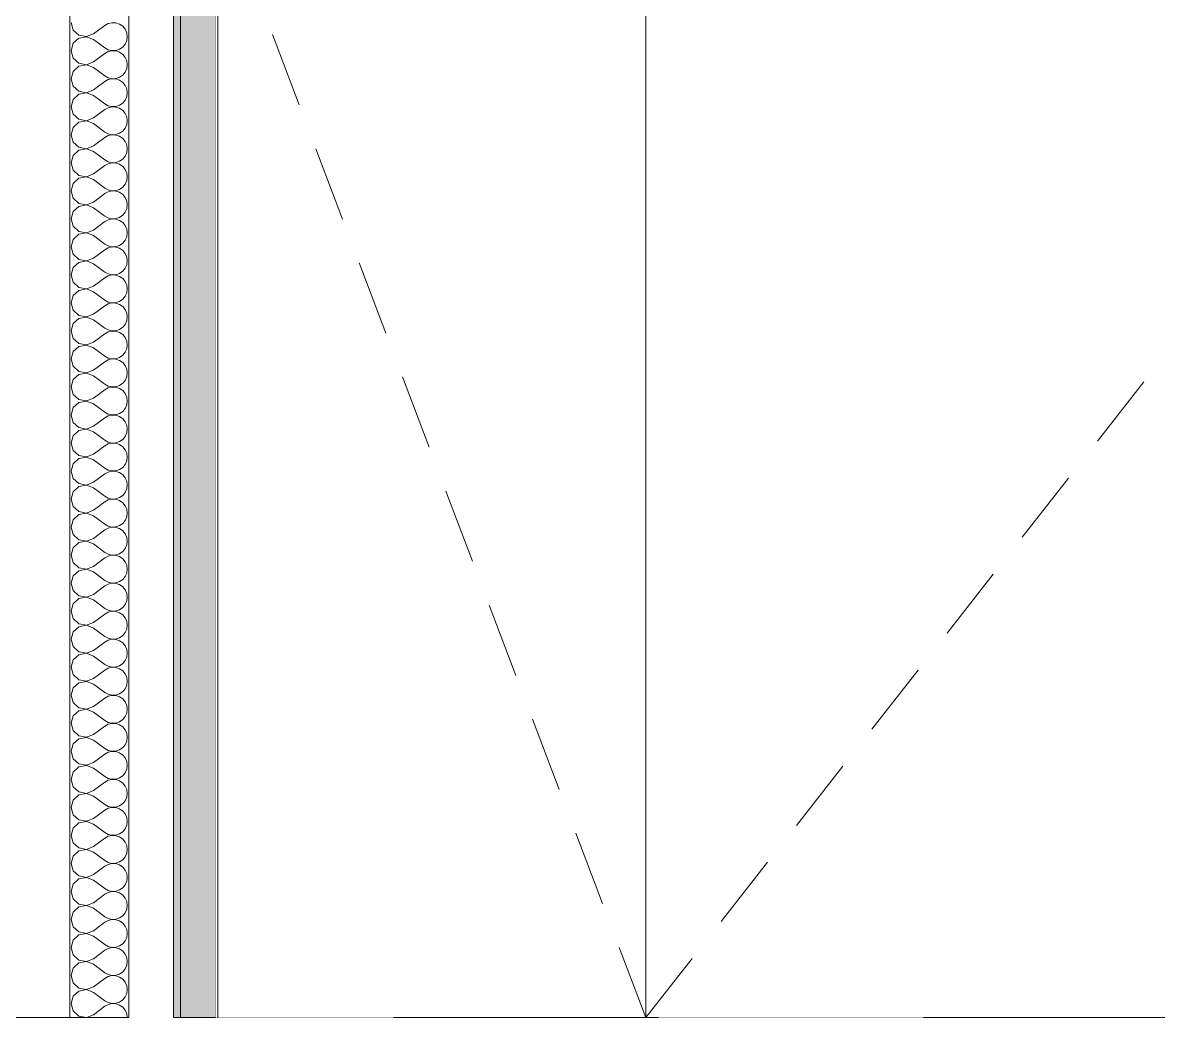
# Model space of a CAD drawing. Header units: millimetres. Extents: x -46169 to 228156, y -86316 to 18123.
# Drawn here: x 115437 to 116647, y -68973 to -67901 of the extents above; entities that cross this region are included whole.
import ezdxf

# ---------------------------------------------------------------- set-up
doc = ezdxf.new("R2010")
doc.units = ezdxf.units.MM
doc.header["$MEASUREMENT"] = 0
doc.linetypes.add('Dashed', pattern=[2822.222233, 1411.111116, -1411.111116])
doc.linetypes.add('Wipeout_Contour', pattern=[1000, 0, -1000])
for name, color, linetype, lineweight, true_color in [('0_Pen_No__105', 7, 'Continuous', 15, 0xa6a6a6), ('New_A-25-M_Wall_Int_Pen_No__107', 7, 'Continuous', 15, 0xa6a6a6), ('New_ArchiCAD Doors_Pen_No__63', 7, 'Continuous', 20, 0x606060)]:
    doc.layers.add(name, color=color, linetype=linetype, lineweight=lineweight, true_color=true_color)
for name, color, linetype in [('New_A-20-M_Floor_Slab', 7, 'Continuous'), ('New_A-25-M_Wall_Int', 7, 'Continuous'), ('New_ArchiCAD Doors', 7, 'Continuous')]:
    doc.layers.add(name, color=color, linetype=linetype)
doc.layers.add('New_A-20-M_Floor_Slab_Pen_No__4', color=7, linetype='Continuous', lineweight=20)
doc.layers.add('New_A-25-M_Wall_Int_Pen_No__1', color=7, linetype='Continuous', lineweight=13)

# ---------------------------------------------------------------- blocks, each defined once
blk = doc.blocks.new('Section Elem_34_1', base_point=(104446.8, -81111))
at = {"color": 254, "linetype": 'Wipeout_Contour', "lineweight": 0, "ltscale": 807499.419564}
blk.add_wipeout([(115642.9, -66503), (117098.1, -66503), (117098.1, -68961), (117149.3, -68961), (117149.3, -65986), (115642.9, -65986)], dxfattribs=at).dxf.layer = 'New_A-25-M_Wall_Int'
blk = doc.blocks.new('*X57', base_point=(104446.8, -81111))
at = {"layer": 'New_A-25-M_Wall_Int_Pen_No__107', "linetype": 'Continuous'}
for p, q in [((115489, -67901.1), (115491.2, -67909)), ((115512.8, -67913.1), (115524.8, -67904.1)), ((115528.4, -67902.1), (115524.8, -67904.1)), ((115532.4, -67901.2), (115528.4, -67902.1)), ((115536.5, -67901.4), (115532.4, -67901.2)), ((115540.4, -67902.7), (115536.5, -67901.4)), ((115543.8, -67905), (115540.4, -67902.7)), ((115546.4, -67908.2), (115543.8, -67905)), ((115491.2, -67909), (115497.2, -67914.5)), ((115497.2, -67917.6), (115491.2, -67923.1)), ((115497.2, -67914.5), (115505.2, -67916)), ((115505.2, -67916.1), (115497.2, -67917.6)), ((115505.2, -67916), (115512.8, -67913.1)), ((115512.8, -67919), (115505.2, -67916.1)), ((115548.1, -67912), (115546.4, -67908.2)), ((115548.7, -67916.1), (115548.1, -67912)), ((115548.1, -67920.1), (115548.7, -67916.1)), ((115491.2, -67923.1), (115489, -67931)), ((115512.8, -67919), (115524.8, -67928)), ((115524.8, -67928), (115528.4, -67930)), ((115528.4, -67930), (115532.4, -67930.9)), ((115536.5, -67930.7), (115540.4, -67929.4)), ((115540.4, -67929.4), (115543.8, -67927.1)), ((115543.8, -67927.1), (115546.4, -67923.9)), ((115546.4, -67923.9), (115548.1, -67920.1)), ((115489, -67931), (115491.2, -67938.8)), ((115491.2, -67938.8), (115497.2, -67944.3)), ((115512.8, -67942.9), (115524.8, -67934)), ((115528.4, -67932), (115524.8, -67934)), ((115532.4, -67931), (115528.4, -67932)), ((115532.4, -67930.9), (115536.5, -67930.7)), ((115536.5, -67931.2), (115532.4, -67931)), ((115540.4, -67932.6), (115536.5, -67931.2)), ((115543.8, -67934.9), (115540.4, -67932.6)), ((115546.4, -67938.1), (115543.8, -67934.9)), ((115548.1, -67941.8), (115546.4, -67938.1)), ((115548.7, -67945.9), (115548.1, -67941.8)), ((115491.2, -67953), (115489, -67960.8)), ((115497.2, -67947.5), (115491.2, -67953)), ((115497.2, -67944.3), (115505.2, -67945.9)), ((115505.2, -67946), (115497.2, -67947.5)), ((115505.2, -67945.9), (115512.8, -67942.9)), ((115512.8, -67948.9), (115505.2, -67946)), ((115512.8, -67948.9), (115524.8, -67957.9)), ((115543.8, -67956.9), (115546.4, -67953.8)), ((115546.4, -67953.8), (115548.1, -67950)), ((115548.1, -67950), (115548.7, -67945.9)), ((115489, -67960.8), (115491.2, -67968.7)), ((115512.8, -67972.8), (115524.8, -67963.8)), ((115524.8, -67957.9), (115528.4, -67959.9)), ((115528.4, -67961.8), (115524.8, -67963.8)), ((115528.4, -67959.9), (115532.4, -67960.8)), ((115532.4, -67960.9), (115528.4, -67961.8)), ((115532.4, -67960.8), (115536.5, -67960.6)), ((115536.5, -67961.1), (115532.4, -67960.9)), ((115536.5, -67960.6), (115540.4, -67959.3)), ((115540.4, -67962.4), (115536.5, -67961.1)), ((115540.4, -67959.3), (115543.8, -67956.9)), ((115543.8, -67964.8), (115540.4, -67962.4)), ((115546.4, -67967.9), (115543.8, -67964.8)), ((115491.2, -67968.7), (115497.2, -67974.2)), ((115497.2, -67977.3), (115491.2, -67982.8)), ((115497.2, -67974.2), (115505.2, -67975.7)), ((115505.2, -67975.8), (115497.2, -67977.3)), ((115505.2, -67975.7), (115512.8, -67972.8)), ((115512.8, -67978.8), (115505.2, -67975.8)), ((115512.8, -67978.8), (115524.8, -67987.7)), ((115548.1, -67971.7), (115546.4, -67967.9)), ((115548.7, -67975.8), (115548.1, -67971.7)), ((115548.1, -67979.8), (115548.7, -67975.8)), ((115491.2, -67982.8), (115489, -67990.7)), ((115489, -67990.7), (115491.2, -67998.5)), ((115524.8, -67987.7), (115528.4, -67989.7)), ((115528.4, -67989.7), (115532.4, -67990.6)), ((115532.4, -67990.8), (115528.4, -67991.7)), ((115532.4, -67990.6), (115536.5, -67990.4)), ((115536.5, -67991), (115532.4, -67990.8)), ((115536.5, -67990.4), (115540.4, -67989.1)), ((115540.4, -67992.3), (115536.5, -67991)), ((115540.4, -67989.1), (115543.8, -67986.8)), ((115543.8, -67986.8), (115546.4, -67983.6)), ((115546.4, -67983.6), (115548.1, -67979.8)), ((115491.2, -67998.5), (115497.2, -68004)), ((115505.2, -68005.6), (115512.8, -68002.6)), ((115512.8, -68002.6), (115524.8, -67993.7)), ((115528.4, -67991.7), (115524.8, -67993.7)), ((115543.8, -67994.6), (115540.4, -67992.3)), ((115546.4, -67997.8), (115543.8, -67994.6)), ((115548.1, -68001.5), (115546.4, -67997.8)), ((115548.7, -68005.6), (115548.1, -68001.5)), ((115491.2, -68012.7), (115489, -68020.6)), ((115497.2, -68007.2), (115491.2, -68012.7)), ((115497.2, -68004), (115505.2, -68005.6)), ((115505.2, -68005.7), (115497.2, -68007.2)), ((115512.8, -68008.6), (115505.2, -68005.7)), ((115512.8, -68008.6), (115524.8, -68017.6)), ((115543.8, -68016.6), (115546.4, -68013.5)), ((115546.4, -68013.5), (115548.1, -68009.7)), ((115548.1, -68009.7), (115548.7, -68005.6)), ((115489, -68020.6), (115491.2, -68028.4)), ((115512.8, -68032.5), (115524.8, -68023.5)), ((115524.8, -68017.6), (115528.4, -68019.6)), ((115528.4, -68021.5), (115524.8, -68023.5)), ((115528.4, -68019.6), (115532.4, -68020.5)), ((115532.4, -68020.6), (115528.4, -68021.5)), ((115532.4, -68020.5), (115536.5, -68020.3)), ((115536.5, -68020.8), (115532.4, -68020.6)), ((115536.5, -68020.3), (115540.4, -68019)), ((115540.4, -68022.1), (115536.5, -68020.8)), ((115540.4, -68019), (115543.8, -68016.6)), ((115543.8, -68024.5), (115540.4, -68022.1)), ((115546.4, -68027.6), (115543.8, -68024.5)), ((115491.2, -68028.4), (115497.2, -68033.9)), ((115497.2, -68037.1), (115491.2, -68042.6)), ((115497.2, -68033.9), (115505.2, -68035.4)), ((115505.2, -68035.5), (115497.2, -68037.1)), ((115505.2, -68035.4), (115512.8, -68032.5)), ((115512.8, -68038.5), (115505.2, -68035.5)), ((115512.8, -68038.5), (115524.8, -68047.4)), ((115548.1, -68031.4), (115546.4, -68027.6)), ((115548.7, -68035.5), (115548.1, -68031.4)), ((115548.1, -68039.6), (115548.7, -68035.5)), ((115491.2, -68042.6), (115489, -68050.4)), ((115489, -68050.4), (115491.2, -68058.3)), ((115524.8, -68047.4), (115528.4, -68049.4)), ((115528.4, -68051.4), (115524.8, -68053.4)), ((115528.4, -68049.4), (115532.4, -68050.3)), ((115532.4, -68050.5), (115528.4, -68051.4)), ((115532.4, -68050.3), (115536.5, -68050.1)), ((115536.5, -68050.7), (115532.4, -68050.5)), ((115536.5, -68050.1), (115540.4, -68048.8)), ((115540.4, -68052), (115536.5, -68050.7)), ((115540.4, -68048.8), (115543.8, -68046.5)), ((115543.8, -68046.5), (115546.4, -68043.3)), ((115546.4, -68043.3), (115548.1, -68039.6)), ((115491.2, -68058.3), (115497.2, -68063.8)), ((115505.2, -68065.3), (115512.8, -68062.3)), ((115512.8, -68062.3), (115524.8, -68053.4)), ((115543.8, -68054.3), (115540.4, -68052)), ((115546.4, -68057.5), (115543.8, -68054.3)), ((115548.1, -68061.3), (115546.4, -68057.5)), ((115548.7, -68065.3), (115548.1, -68061.3)), ((115491.2, -68072.4), (115489, -68080.3)), ((115497.2, -68066.9), (115491.2, -68072.4)), ((115497.2, -68063.8), (115505.2, -68065.3)), ((115505.2, -68065.4), (115497.2, -68066.9)), ((115512.8, -68068.3), (115505.2, -68065.4)), ((115512.8, -68068.3), (115524.8, -68077.3)), ((115543.8, -68076.4), (115546.4, -68073.2)), ((115546.4, -68073.2), (115548.1, -68069.4)), ((115548.1, -68069.4), (115548.7, -68065.3)), ((115489, -68080.3), (115491.2, -68088.1)), ((115512.8, -68092.2), (115524.8, -68083.2)), ((115524.8, -68077.3), (115528.4, -68079.3)), ((115528.4, -68081.3), (115524.8, -68083.2)), ((115528.4, -68079.3), (115532.4, -68080.2)), ((115532.4, -68080.3), (115528.4, -68081.3)), ((115532.4, -68080.2), (115536.5, -68080)), ((115536.5, -68080.5), (115532.4, -68080.3)), ((115536.5, -68080), (115540.4, -68078.7)), ((115540.4, -68081.8), (115536.5, -68080.5)), ((115540.4, -68078.7), (115543.8, -68076.4)), ((115543.8, -68084.2), (115540.4, -68081.8)), ((115546.4, -68087.3), (115543.8, -68084.2)), ((115548.1, -68091.1), (115546.4, -68087.3)), ((115491.2, -68088.1), (115497.2, -68093.6)), ((115497.2, -68096.8), (115491.2, -68102.3)), ((115497.2, -68093.6), (115505.2, -68095.1)), ((115505.2, -68095.2), (115497.2, -68096.8)), ((115505.2, -68095.1), (115512.8, -68092.2)), ((115512.8, -68098.2), (115505.2, -68095.2)), ((115512.8, -68098.2), (115524.8, -68107.1)), ((115546.4, -68103), (115548.1, -68099.3)), ((115548.7, -68095.2), (115548.1, -68091.1)), ((115548.1, -68099.3), (115548.7, -68095.2)), ((115491.2, -68102.3), (115489, -68110.1)), ((115489, -68110.1), (115491.2, -68118)), ((115524.8, -68107.1), (115528.4, -68109.1)), ((115528.4, -68111.1), (115524.8, -68113.1)), ((115528.4, -68109.1), (115532.4, -68110.1)), ((115532.4, -68110.2), (115528.4, -68111.1)), ((115532.4, -68110.1), (115536.5, -68109.9)), ((115536.5, -68110.4), (115532.4, -68110.2)), ((115536.5, -68109.9), (115540.4, -68108.5)), ((115540.4, -68111.7), (115536.5, -68110.4)), ((115540.4, -68108.5), (115543.8, -68106.2)), ((115543.8, -68114), (115540.4, -68111.7)), ((115543.8, -68106.2), (115546.4, -68103)), ((115491.2, -68118), (115497.2, -68123.5)), ((115497.2, -68123.5), (115505.2, -68125)), ((115505.2, -68125), (115512.8, -68122.1)), ((115512.8, -68122.1), (115524.8, -68113.1)), ((115546.4, -68117.2), (115543.8, -68114)), ((115548.1, -68121), (115546.4, -68117.2)), ((115548.7, -68125), (115548.1, -68121)), ((115491.2, -68132.1), (115489, -68140)), ((115497.2, -68126.6), (115491.2, -68132.1)), ((115505.2, -68125.1), (115497.2, -68126.6)), ((115512.8, -68128), (115505.2, -68125.1)), ((115512.8, -68128), (115524.8, -68137)), ((115540.4, -68138.4), (115543.8, -68136.1)), ((115543.8, -68136.1), (115546.4, -68132.9)), ((115546.4, -68132.9), (115548.1, -68129.1)), ((115548.1, -68129.1), (115548.7, -68125)), ((115489, -68140), (115491.2, -68147.8)), ((115491.2, -68147.8), (115497.2, -68153.3)), ((115512.8, -68151.9), (115524.8, -68143)), ((115524.8, -68137), (115528.4, -68139)), ((115528.4, -68141), (115524.8, -68143)), ((115528.4, -68139), (115532.4, -68139.9)), ((115532.4, -68140), (115528.4, -68141)), ((115532.4, -68139.9), (115536.5, -68139.7)), ((115536.5, -68140.2), (115532.4, -68140)), ((115536.5, -68139.7), (115540.4, -68138.4)), ((115540.4, -68141.5), (115536.5, -68140.2)), ((115543.8, -68143.9), (115540.4, -68141.5)), ((115546.4, -68147), (115543.8, -68143.9)), ((115548.1, -68150.8), (115546.4, -68147)), ((115497.2, -68156.5), (115491.2, -68162)), ((115497.2, -68153.3), (115505.2, -68154.8)), ((115505.2, -68155), (115497.2, -68156.5)), ((115505.2, -68154.8), (115512.8, -68151.9)), ((115512.8, -68157.9), (115505.2, -68155)), ((115512.8, -68157.9), (115524.8, -68166.8)), ((115546.4, -68162.7), (115548.1, -68159)), ((115548.7, -68154.9), (115548.1, -68150.8)), ((115548.1, -68159), (115548.7, -68154.9)), ((115491.2, -68162), (115489, -68169.8)), ((115489, -68169.8), (115491.2, -68177.7)), ((115524.8, -68166.8), (115528.4, -68168.8)), ((115528.4, -68170.8), (115524.8, -68172.8)), ((115528.4, -68168.8), (115532.4, -68169.8)), ((115532.4, -68169.9), (115528.4, -68170.8)), ((115532.4, -68169.8), (115536.5, -68169.6)), ((115536.5, -68170.1), (115532.4, -68169.9)), ((115536.5, -68169.6), (115540.4, -68168.2)), ((115540.4, -68171.4), (115536.5, -68170.1)), ((115540.4, -68168.2), (115543.8, -68165.9)), ((115543.8, -68173.7), (115540.4, -68171.4)), ((115543.8, -68165.9), (115546.4, -68162.7)), ((115491.2, -68177.7), (115497.2, -68183.2)), ((115497.2, -68183.2), (115505.2, -68184.7)), ((115505.2, -68184.7), (115512.8, -68181.8)), ((115512.8, -68181.8), (115524.8, -68172.8)), ((115546.4, -68176.9), (115543.8, -68173.7)), ((115548.1, -68180.7), (115546.4, -68176.9)), ((115548.7, -68184.8), (115548.1, -68180.7)), ((115491.2, -68191.8), (115489, -68199.7)), ((115497.2, -68186.3), (115491.2, -68191.8)), ((115505.2, -68184.8), (115497.2, -68186.3)), ((115512.8, -68187.7), (115505.2, -68184.8)), ((115512.8, -68187.7), (115524.8, -68196.7)), ((115540.4, -68198.1), (115543.8, -68195.8)), ((115543.8, -68195.8), (115546.4, -68192.6)), ((115546.4, -68192.6), (115548.1, -68188.8)), ((115548.1, -68188.8), (115548.7, -68184.8)), ((115489, -68199.7), (115491.2, -68207.5)), ((115491.2, -68207.5), (115497.2, -68213)), ((115512.8, -68211.6), (115524.8, -68202.7)), ((115524.8, -68196.7), (115528.4, -68198.7)), ((115528.4, -68200.7), (115524.8, -68202.7)), ((115528.4, -68198.7), (115532.4, -68199.6)), ((115532.4, -68199.7), (115528.4, -68200.7)), ((115532.4, -68199.6), (115536.5, -68199.4)), ((115536.5, -68199.9), (115532.4, -68199.7)), ((115536.5, -68199.4), (115540.4, -68198.1)), ((115540.4, -68201.3), (115536.5, -68199.9)), ((115543.8, -68203.6), (115540.4, -68201.3)), ((115546.4, -68206.8), (115543.8, -68203.6)), ((115548.1, -68210.5), (115546.4, -68206.8)), ((115497.2, -68216.2), (115491.2, -68221.7)), ((115497.2, -68213), (115505.2, -68214.5)), ((115505.2, -68214.7), (115497.2, -68216.2)), ((115505.2, -68214.5), (115512.8, -68211.6)), ((115512.8, -68217.6), (115505.2, -68214.7)), ((115512.8, -68217.6), (115524.8, -68226.5)), ((115546.4, -68222.5), (115548.1, -68218.7)), ((115548.7, -68214.6), (115548.1, -68210.5)), ((115548.1, -68218.7), (115548.7, -68214.6)), ((115491.2, -68221.7), (115489, -68229.5)), ((115489, -68229.5), (115491.2, -68237.4)), ((115512.8, -68241.5), (115524.8, -68232.5)), ((115524.8, -68226.5), (115528.4, -68228.5)), ((115528.4, -68230.5), (115524.8, -68232.5)), ((115528.4, -68228.5), (115532.4, -68229.5)), ((115532.4, -68229.6), (115528.4, -68230.5)), ((115532.4, -68229.5), (115536.5, -68229.3)), ((115536.5, -68229.8), (115532.4, -68229.6)), ((115536.5, -68229.3), (115540.4, -68228)), ((115540.4, -68231.1), (115536.5, -68229.8)), ((115540.4, -68228), (115543.8, -68225.6)), ((115543.8, -68233.4), (115540.4, -68231.1)), ((115543.8, -68225.6), (115546.4, -68222.5)), ((115491.2, -68237.4), (115497.2, -68242.9)), ((115497.2, -68242.9), (115505.2, -68244.4)), ((115505.2, -68244.5), (115497.2, -68246)), ((115505.2, -68244.4), (115512.8, -68241.5)), ((115512.8, -68247.4), (115505.2, -68244.5)), ((115546.4, -68236.6), (115543.8, -68233.4)), ((115548.1, -68240.4), (115546.4, -68236.6)), ((115548.7, -68244.5), (115548.1, -68240.4)), ((115548.1, -68248.5), (115548.7, -68244.5)), ((115491.2, -68251.5), (115489, -68259.4)), ((115497.2, -68246), (115491.2, -68251.5)), ((115512.8, -68247.4), (115524.8, -68256.4)), ((115524.8, -68256.4), (115528.4, -68258.4)), ((115540.4, -68257.8), (115543.8, -68255.5)), ((115543.8, -68255.5), (115546.4, -68252.3)), ((115546.4, -68252.3), (115548.1, -68248.5)), ((115489, -68259.4), (115491.2, -68267.2)), ((115491.2, -68267.2), (115497.2, -68272.7)), ((115512.8, -68271.3), (115524.8, -68262.4)), ((115528.4, -68260.4), (115524.8, -68262.4)), ((115528.4, -68258.4), (115532.4, -68259.3)), ((115532.4, -68259.4), (115528.4, -68260.4)), ((115532.4, -68259.3), (115536.5, -68259.1)), ((115536.5, -68259.6), (115532.4, -68259.4)), ((115536.5, -68259.1), (115540.4, -68257.8)), ((115540.4, -68261), (115536.5, -68259.6)), ((115543.8, -68263.3), (115540.4, -68261)), ((115546.4, -68266.5), (115543.8, -68263.3)), ((115548.1, -68270.2), (115546.4, -68266.5)), ((115497.2, -68275.9), (115491.2, -68281.4)), ((115497.2, -68272.7), (115505.2, -68274.3)), ((115505.2, -68274.4), (115497.2, -68275.9)), ((115505.2, -68274.3), (115512.8, -68271.3)), ((115512.8, -68277.3), (115505.2, -68274.4)), ((115512.8, -68277.3), (115524.8, -68286.3)), ((115546.4, -68282.2), (115548.1, -68278.4)), ((115548.7, -68274.3), (115548.1, -68270.2)), ((115548.1, -68278.4), (115548.7, -68274.3)), ((115491.2, -68281.4), (115489, -68289.2)), ((115489, -68289.2), (115491.2, -68297.1)), ((115512.8, -68301.2), (115524.8, -68292.2)), ((115524.8, -68286.3), (115528.4, -68288.2)), ((115528.4, -68290.2), (115524.8, -68292.2)), ((115528.4, -68288.2), (115532.4, -68289.2)), ((115532.4, -68289.3), (115528.4, -68290.2)), ((115532.4, -68289.2), (115536.5, -68289)), ((115536.5, -68289.5), (115532.4, -68289.3)), ((115536.5, -68289), (115540.4, -68287.7)), ((115540.4, -68290.8), (115536.5, -68289.5)), ((115540.4, -68287.7), (115543.8, -68285.3)), ((115543.8, -68293.1), (115540.4, -68290.8)), ((115543.8, -68285.3), (115546.4, -68282.2)), ((115546.4, -68296.3), (115543.8, -68293.1)), ((115491.2, -68297.1), (115497.2, -68302.6)), ((115497.2, -68302.6), (115505.2, -68304.1)), ((115505.2, -68304.2), (115497.2, -68305.7)), ((115505.2, -68304.1), (115512.8, -68301.2)), ((115512.8, -68307.2), (115505.2, -68304.2)), ((115548.1, -68300.1), (115546.4, -68296.3)), ((115548.7, -68304.2), (115548.1, -68300.1)), ((115548.1, -68308.2), (115548.7, -68304.2)), ((115491.2, -68311.2), (115489, -68319.1)), ((115497.2, -68305.7), (115491.2, -68311.2)), ((115512.8, -68307.2), (115524.8, -68316.1)), ((115524.8, -68316.1), (115528.4, -68318.1)), ((115536.5, -68318.8), (115540.4, -68317.5)), ((115540.4, -68317.5), (115543.8, -68315.2)), ((115543.8, -68315.2), (115546.4, -68312)), ((115546.4, -68312), (115548.1, -68308.2)), ((115489, -68319.1), (115491.2, -68326.9)), ((115491.2, -68326.9), (115497.2, -68332.4)), ((115512.8, -68331), (115524.8, -68322.1)), ((115528.4, -68320.1), (115524.8, -68322.1)), ((115528.4, -68318.1), (115532.4, -68319)), ((115532.4, -68319.2), (115528.4, -68320.1)), ((115532.4, -68319), (115536.5, -68318.8)), ((115536.5, -68319.4), (115532.4, -68319.2)), ((115540.4, -68320.7), (115536.5, -68319.4)), ((115543.8, -68323), (115540.4, -68320.7)), ((115546.4, -68326.2), (115543.8, -68323)), ((115548.1, -68329.9), (115546.4, -68326.2)), ((115491.2, -68341.1), (115489, -68348.9)), ((115497.2, -68335.6), (115491.2, -68341.1)), ((115497.2, -68332.4), (115505.2, -68334)), ((115505.2, -68334.1), (115497.2, -68335.6)), ((115505.2, -68334), (115512.8, -68331)), ((115512.8, -68337), (115505.2, -68334.1)), ((115512.8, -68337), (115524.8, -68346)), ((115546.4, -68341.9), (115548.1, -68338.1)), ((115548.7, -68334), (115548.1, -68329.9)), ((115548.1, -68338.1), (115548.7, -68334)), ((115489, -68348.9), (115491.2, -68356.8)), ((115512.8, -68360.9), (115524.8, -68351.9)), ((115524.8, -68346), (115528.4, -68348)), ((115528.4, -68349.9), (115524.8, -68351.9)), ((115528.4, -68348), (115532.4, -68348.9)), ((115532.4, -68349), (115528.4, -68349.9)), ((115532.4, -68348.9), (115536.5, -68348.7)), ((115536.5, -68349.2), (115532.4, -68349)), ((115536.5, -68348.7), (115540.4, -68347.4)), ((115540.4, -68350.5), (115536.5, -68349.2)), ((115540.4, -68347.4), (115543.8, -68345)), ((115543.8, -68352.9), (115540.4, -68350.5)), ((115543.8, -68345), (115546.4, -68341.9)), ((115546.4, -68356), (115543.8, -68352.9)), ((115491.2, -68356.8), (115497.2, -68362.3)), ((115497.2, -68365.5), (115491.2, -68371)), ((115497.2, -68362.3), (115505.2, -68363.8)), ((115505.2, -68363.9), (115497.2, -68365.5)), ((115505.2, -68363.8), (115512.8, -68360.9)), ((115512.8, -68366.9), (115505.2, -68363.9)), ((115548.1, -68359.8), (115546.4, -68356)), ((115548.7, -68363.9), (115548.1, -68359.8)), ((115548.1, -68368), (115548.7, -68363.9)), ((115491.2, -68371), (115489, -68378.8)), ((115512.8, -68366.9), (115524.8, -68375.8)), ((115524.8, -68375.8), (115528.4, -68377.8)), ((115528.4, -68377.8), (115532.4, -68378.7)), ((115536.5, -68378.5), (115540.4, -68377.2)), ((115540.4, -68377.2), (115543.8, -68374.9)), ((115543.8, -68374.9), (115546.4, -68371.7)), ((115546.4, -68371.7), (115548.1, -68368)), ((115489, -68378.8), (115491.2, -68386.7)), ((115491.2, -68386.7), (115497.2, -68392.2)), ((115512.8, -68390.7), (115524.8, -68381.8)), ((115528.4, -68379.8), (115524.8, -68381.8)), ((115532.4, -68378.9), (115528.4, -68379.8)), ((115532.4, -68378.7), (115536.5, -68378.5)), ((115536.5, -68379.1), (115532.4, -68378.9)), ((115540.4, -68380.4), (115536.5, -68379.1)), ((115543.8, -68382.7), (115540.4, -68380.4)), ((115546.4, -68385.9), (115543.8, -68382.7)), ((115548.1, -68389.7), (115546.4, -68385.9)), ((115548.7, -68393.7), (115548.1, -68389.7)), ((115491.2, -68400.8), (115489, -68408.7)), ((115497.2, -68395.3), (115491.2, -68400.8)), ((115497.2, -68392.2), (115505.2, -68393.7)), ((115505.2, -68393.8), (115497.2, -68395.3)), ((115505.2, -68393.7), (115512.8, -68390.7)), ((115512.8, -68396.7), (115505.2, -68393.8)), ((115512.8, -68396.7), (115524.8, -68405.7)), ((115543.8, -68404.7), (115546.4, -68401.6)), ((115546.4, -68401.6), (115548.1, -68397.8)), ((115548.1, -68397.8), (115548.7, -68393.7)), ((115489, -68408.7), (115491.2, -68416.5)), ((115512.8, -68420.6), (115524.8, -68411.6)), ((115524.8, -68405.7), (115528.4, -68407.7)), ((115528.4, -68409.6), (115524.8, -68411.6)), ((115528.4, -68407.7), (115532.4, -68408.6)), ((115532.4, -68408.7), (115528.4, -68409.6)), ((115532.4, -68408.6), (115536.5, -68408.4)), ((115536.5, -68408.9), (115532.4, -68408.7)), ((115536.5, -68408.4), (115540.4, -68407.1)), ((115540.4, -68410.2), (115536.5, -68408.9)), ((115540.4, -68407.1), (115543.8, -68404.7)), ((115543.8, -68412.6), (115540.4, -68410.2)), ((115546.4, -68415.7), (115543.8, -68412.6)), ((115491.2, -68416.5), (115497.2, -68422)), ((115497.2, -68425.2), (115491.2, -68430.7)), ((115497.2, -68422), (115505.2, -68423.5)), ((115505.2, -68423.6), (115497.2, -68425.2)), ((115505.2, -68423.5), (115512.8, -68420.6)), ((115512.8, -68426.6), (115505.2, -68423.6)), ((115548.1, -68419.5), (115546.4, -68415.7)), ((115548.7, -68423.6), (115548.1, -68419.5)), ((115548.1, -68427.7), (115548.7, -68423.6)), ((115491.2, -68430.7), (115489, -68438.5)), ((115512.8, -68426.6), (115524.8, -68435.5)), ((115524.8, -68435.5), (115528.4, -68437.5)), ((115528.4, -68437.5), (115532.4, -68438.5)), ((115532.4, -68438.5), (115536.5, -68438.3)), ((115536.5, -68438.3), (115540.4, -68436.9)), ((115540.4, -68436.9), (115543.8, -68434.6)), ((115543.8, -68434.6), (115546.4, -68431.4)), ((115546.4, -68431.4), (115548.1, -68427.7)), ((115489, -68438.5), (115491.2, -68446.4)), ((115491.2, -68446.4), (115497.2, -68451.9)), ((115505.2, -68453.4), (115512.8, -68450.5)), ((115512.8, -68450.5), (115524.8, -68441.5)), ((115528.4, -68439.5), (115524.8, -68441.5)), ((115532.4, -68438.6), (115528.4, -68439.5)), ((115536.5, -68438.8), (115532.4, -68438.6)), ((115540.4, -68440.1), (115536.5, -68438.8)), ((115543.8, -68442.4), (115540.4, -68440.1)), ((115546.4, -68445.6), (115543.8, -68442.4)), ((115548.1, -68449.4), (115546.4, -68445.6)), ((115548.7, -68453.4), (115548.1, -68449.4)), ((115491.2, -68460.5), (115489, -68468.4)), ((115497.2, -68455), (115491.2, -68460.5)), ((115497.2, -68451.9), (115505.2, -68453.4)), ((115505.2, -68453.5), (115497.2, -68455)), ((115512.8, -68456.4), (115505.2, -68453.5)), ((115512.8, -68456.4), (115524.8, -68465.4)), ((115543.8, -68464.5), (115546.4, -68461.3)), ((115546.4, -68461.3), (115548.1, -68457.5)), ((115548.1, -68457.5), (115548.7, -68453.4)), ((115489, -68468.4), (115491.2, -68476.2)), ((115512.8, -68480.3), (115524.8, -68471.4)), ((115524.8, -68465.4), (115528.4, -68467.4)), ((115528.4, -68469.4), (115524.8, -68471.4)), ((115528.4, -68467.4), (115532.4, -68468.3)), ((115532.4, -68468.4), (115528.4, -68469.4)), ((115532.4, -68468.3), (115536.5, -68468.1)), ((115536.5, -68468.6), (115532.4, -68468.4)), ((115536.5, -68468.1), (115540.4, -68466.8)), ((115540.4, -68469.9), (115536.5, -68468.6)), ((115540.4, -68466.8), (115543.8, -68464.5)), ((115543.8, -68472.3), (115540.4, -68469.9)), ((115546.4, -68475.4), (115543.8, -68472.3)), ((115491.2, -68476.2), (115497.2, -68481.7)), ((115497.2, -68484.9), (115491.2, -68490.4)), ((115497.2, -68481.7), (115505.2, -68483.2)), ((115505.2, -68483.4), (115497.2, -68484.9)), ((115505.2, -68483.2), (115512.8, -68480.3)), ((115512.8, -68486.3), (115505.2, -68483.4)), ((115512.8, -68486.3), (115524.8, -68495.2)), ((115548.1, -68479.2), (115546.4, -68475.4)), ((115548.7, -68483.3), (115548.1, -68479.2)), ((115548.1, -68487.4), (115548.7, -68483.3)), ((115491.2, -68490.4), (115489, -68498.2)), ((115489, -68498.2), (115491.2, -68506.1)), ((115524.8, -68495.2), (115528.4, -68497.2)), ((115528.4, -68497.2), (115532.4, -68498.2)), ((115532.4, -68498.3), (115528.4, -68499.2)), ((115532.4, -68498.2), (115536.5, -68498)), ((115536.5, -68498.5), (115532.4, -68498.3)), ((115536.5, -68498), (115540.4, -68496.6)), ((115540.4, -68499.8), (115536.5, -68498.5)), ((115540.4, -68496.6), (115543.8, -68494.3)), ((115543.8, -68494.3), (115546.4, -68491.1)), ((115546.4, -68491.1), (115548.1, -68487.4)), ((115491.2, -68506.1), (115497.2, -68511.6)), ((115505.2, -68513.1), (115512.8, -68510.2)), ((115512.8, -68510.2), (115524.8, -68501.2)), ((115528.4, -68499.2), (115524.8, -68501.2)), ((115543.8, -68502.1), (115540.4, -68499.8)), ((115546.4, -68505.3), (115543.8, -68502.1)), ((115548.1, -68509.1), (115546.4, -68505.3)), ((115548.7, -68513.1), (115548.1, -68509.1)), ((115491.2, -68520.2), (115489, -68528.1)), ((115497.2, -68514.7), (115491.2, -68520.2)), ((115497.2, -68511.6), (115505.2, -68513.1)), ((115505.2, -68513.2), (115497.2, -68514.7)), ((115512.8, -68516.1), (115505.2, -68513.2)), ((115512.8, -68516.1), (115524.8, -68525.1)), ((115543.8, -68524.2), (115546.4, -68521)), ((115546.4, -68521), (115548.1, -68517.2)), ((115548.1, -68517.2), (115548.7, -68513.1)), ((115489, -68528.1), (115491.2, -68535.9)), ((115512.8, -68540), (115524.8, -68531.1)), ((115524.8, -68525.1), (115528.4, -68527.1)), ((115528.4, -68529.1), (115524.8, -68531.1)), ((115528.4, -68527.1), (115532.4, -68528)), ((115532.4, -68528.1), (115528.4, -68529.1)), ((115532.4, -68528), (115536.5, -68527.8)), ((115536.5, -68528.3), (115532.4, -68528.1)), ((115536.5, -68527.8), (115540.4, -68526.5)), ((115540.4, -68529.7), (115536.5, -68528.3)), ((115540.4, -68526.5), (115543.8, -68524.2)), ((115543.8, -68532), (115540.4, -68529.7)), ((115546.4, -68535.2), (115543.8, -68532)), ((115548.1, -68538.9), (115546.4, -68535.2)), ((115491.2, -68535.9), (115497.2, -68541.4)), ((115497.2, -68544.6), (115491.2, -68550.1)), ((115497.2, -68541.4), (115505.2, -68542.9)), ((115505.2, -68543.1), (115497.2, -68544.6)), ((115505.2, -68542.9), (115512.8, -68540)), ((115512.8, -68546), (115505.2, -68543.1)), ((115512.8, -68546), (115524.8, -68554.9)), ((115546.4, -68550.8), (115548.1, -68547.1)), ((115548.7, -68543), (115548.1, -68538.9)), ((115548.1, -68547.1), (115548.7, -68543)), ((115491.2, -68550.1), (115489, -68557.9)), ((115489, -68557.9), (115491.2, -68565.8)), ((115524.8, -68554.9), (115528.4, -68556.9)), ((115528.4, -68558.9), (115524.8, -68560.9)), ((115528.4, -68556.9), (115532.4, -68557.9)), ((115532.4, -68558), (115528.4, -68558.9)), ((115532.4, -68557.9), (115536.5, -68557.7)), ((115536.5, -68558.2), (115532.4, -68558)), ((115536.5, -68557.7), (115540.4, -68556.4)), ((115540.4, -68559.5), (115536.5, -68558.2)), ((115540.4, -68556.4), (115543.8, -68554)), ((115543.8, -68554), (115546.4, -68550.8)), ((115491.2, -68565.8), (115497.2, -68571.3)), ((115497.2, -68571.3), (115505.2, -68572.8)), ((115505.2, -68572.8), (115512.8, -68569.9)), ((115512.8, -68569.9), (115524.8, -68560.9)), ((115543.8, -68561.8), (115540.4, -68559.5)), ((115546.4, -68565), (115543.8, -68561.8)), ((115548.1, -68568.8), (115546.4, -68565)), ((115548.7, -68572.9), (115548.1, -68568.8)), ((115491.2, -68579.9), (115489, -68587.8)), ((115497.2, -68574.4), (115491.2, -68579.9)), ((115505.2, -68572.9), (115497.2, -68574.4)), ((115512.8, -68575.8), (115505.2, -68572.9)), ((115512.8, -68575.8), (115524.8, -68584.8)), ((115543.8, -68583.9), (115546.4, -68580.7)), ((115546.4, -68580.7), (115548.1, -68576.9)), ((115548.1, -68576.9), (115548.7, -68572.9)), ((115489, -68587.8), (115491.2, -68595.6)), ((115491.2, -68595.6), (115497.2, -68601.1)), ((115512.8, -68599.7), (115524.8, -68590.8)), ((115524.8, -68584.8), (115528.4, -68586.8)), ((115528.4, -68588.8), (115524.8, -68590.8)), ((115528.4, -68586.8), (115532.4, -68587.7)), ((115532.4, -68587.8), (115528.4, -68588.8)), ((115532.4, -68587.7), (115536.5, -68587.5)), ((115536.5, -68588), (115532.4, -68587.8)), ((115536.5, -68587.5), (115540.4, -68586.2)), ((115540.4, -68589.4), (115536.5, -68588)), ((115540.4, -68586.2), (115543.8, -68583.9)), ((115543.8, -68591.7), (115540.4, -68589.4)), ((115546.4, -68594.9), (115543.8, -68591.7)), ((115548.1, -68598.6), (115546.4, -68594.9)), ((115497.2, -68604.3), (115491.2, -68609.8)), ((115497.2, -68601.1), (115505.2, -68602.6)), ((115505.2, -68602.8), (115497.2, -68604.3)), ((115505.2, -68602.6), (115512.8, -68599.7)), ((115512.8, -68605.7), (115505.2, -68602.8)), ((115512.8, -68605.7), (115524.8, -68614.7)), ((115546.4, -68610.6), (115548.1, -68606.8)), ((115548.7, -68602.7), (115548.1, -68598.6)), ((115548.1, -68606.8), (115548.7, -68602.7)), ((115491.2, -68609.8), (115489, -68617.6)), ((115489, -68617.6), (115491.2, -68625.5)), ((115524.8, -68614.7), (115528.4, -68616.6)), ((115528.4, -68618.6), (115524.8, -68620.6)), ((115528.4, -68616.6), (115532.4, -68617.6)), ((115532.4, -68617.7), (115528.4, -68618.6)), ((115532.4, -68617.6), (115536.5, -68617.4)), ((115536.5, -68617.9), (115532.4, -68617.7)), ((115536.5, -68617.4), (115540.4, -68616.1)), ((115540.4, -68619.2), (115536.5, -68617.9)), ((115540.4, -68616.1), (115543.8, -68613.7)), ((115543.8, -68621.5), (115540.4, -68619.2)), ((115543.8, -68613.7), (115546.4, -68610.6)), ((115491.2, -68625.5), (115497.2, -68631)), ((115497.2, -68631), (115505.2, -68632.5)), ((115505.2, -68632.5), (115512.8, -68629.6)), ((115512.8, -68629.6), (115524.8, -68620.6)), ((115546.4, -68624.7), (115543.8, -68621.5)), ((115548.1, -68628.5), (115546.4, -68624.7)), ((115548.7, -68632.6), (115548.1, -68628.5)), ((115491.2, -68639.6), (115489, -68647.5)), ((115497.2, -68634.1), (115491.2, -68639.6)), ((115505.2, -68632.6), (115497.2, -68634.1)), ((115512.8, -68635.5), (115505.2, -68632.6)), ((115512.8, -68635.5), (115524.8, -68644.5)), ((115540.4, -68645.9), (115543.8, -68643.6)), ((115543.8, -68643.6), (115546.4, -68640.4)), ((115546.4, -68640.4), (115548.1, -68636.6)), ((115548.1, -68636.6), (115548.7, -68632.6)), ((115489, -68647.5), (115491.2, -68655.3)), ((115491.2, -68655.3), (115497.2, -68660.8)), ((115512.8, -68659.4), (115524.8, -68650.5)), ((115524.8, -68644.5), (115528.4, -68646.5)), ((115528.4, -68648.5), (115524.8, -68650.5)), ((115528.4, -68646.5), (115532.4, -68647.4)), ((115532.4, -68647.6), (115528.4, -68648.5)), ((115532.4, -68647.4), (115536.5, -68647.2)), ((115536.5, -68647.8), (115532.4, -68647.6)), ((115536.5, -68647.2), (115540.4, -68645.9)), ((115540.4, -68649.1), (115536.5, -68647.8)), ((115543.8, -68651.4), (115540.4, -68649.1)), ((115546.4, -68654.6), (115543.8, -68651.4)), ((115548.1, -68658.3), (115546.4, -68654.6)), ((115497.2, -68664), (115491.2, -68669.5)), ((115497.2, -68660.8), (115505.2, -68662.4)), ((115505.2, -68662.5), (115497.2, -68664)), ((115505.2, -68662.4), (115512.8, -68659.4)), ((115512.8, -68665.4), (115505.2, -68662.5)), ((115512.8, -68665.4), (115524.8, -68674.4)), ((115546.4, -68670.3), (115548.1, -68666.5)), ((115548.7, -68662.4), (115548.1, -68658.3)), ((115548.1, -68666.5), (115548.7, -68662.4)), ((115491.2, -68669.5), (115489, -68677.3)), ((115489, -68677.3), (115491.2, -68685.2)), ((115512.8, -68689.3), (115524.8, -68680.3)), ((115524.8, -68674.4), (115528.4, -68676.4)), ((115528.4, -68678.3), (115524.8, -68680.3)), ((115528.4, -68676.4), (115532.4, -68677.3)), ((115532.4, -68677.4), (115528.4, -68678.3)), ((115532.4, -68677.3), (115536.5, -68677.1)), ((115536.5, -68677.6), (115532.4, -68677.4)), ((115536.5, -68677.1), (115540.4, -68675.8)), ((115540.4, -68678.9), (115536.5, -68677.6)), ((115540.4, -68675.8), (115543.8, -68673.4)), ((115543.8, -68681.3), (115540.4, -68678.9)), ((115543.8, -68673.4), (115546.4, -68670.3)), ((115491.2, -68685.2), (115497.2, -68690.7)), ((115497.2, -68690.7), (115505.2, -68692.2)), ((115505.2, -68692.3), (115497.2, -68693.8)), ((115505.2, -68692.2), (115512.8, -68689.3)), ((115512.8, -68695.3), (115505.2, -68692.3)), ((115546.4, -68684.4), (115543.8, -68681.3)), ((115548.1, -68688.2), (115546.4, -68684.4)), ((115548.7, -68692.3), (115548.1, -68688.2)), ((115548.1, -68696.4), (115548.7, -68692.3)), ((115491.2, -68699.4), (115489, -68707.2)), ((115497.2, -68693.8), (115491.2, -68699.4)), ((115512.8, -68695.3), (115524.8, -68704.2)), ((115524.8, -68704.2), (115528.4, -68706.2)), ((115540.4, -68705.6), (115543.8, -68703.3)), ((115543.8, -68703.3), (115546.4, -68700.1)), ((115546.4, -68700.1), (115548.1, -68696.4)), ((115489, -68707.2), (115491.2, -68715)), ((115491.2, -68715), (115497.2, -68720.6)), ((115512.8, -68719.1), (115524.8, -68710.2)), ((115528.4, -68708.2), (115524.8, -68710.2)), ((115528.4, -68706.2), (115532.4, -68707.1)), ((115532.4, -68707.3), (115528.4, -68708.2)), ((115532.4, -68707.1), (115536.5, -68706.9)), ((115536.5, -68707.5), (115532.4, -68707.3)), ((115536.5, -68706.9), (115540.4, -68705.6)), ((115540.4, -68708.8), (115536.5, -68707.5)), ((115543.8, -68711.1), (115540.4, -68708.8)), ((115546.4, -68714.3), (115543.8, -68711.1)), ((115548.1, -68718), (115546.4, -68714.3)), ((115497.2, -68723.7), (115491.2, -68729.2)), ((115497.2, -68720.6), (115505.2, -68722.1)), ((115505.2, -68722.2), (115497.2, -68723.7)), ((115505.2, -68722.1), (115512.8, -68719.1)), ((115512.8, -68725.1), (115505.2, -68722.2)), ((115512.8, -68725.1), (115524.8, -68734.1)), ((115546.4, -68730), (115548.1, -68726.2)), ((115548.7, -68722.1), (115548.1, -68718)), ((115548.1, -68726.2), (115548.7, -68722.1)), ((115491.2, -68729.2), (115489, -68737.1)), ((115489, -68737.1), (115491.2, -68744.9)), ((115512.8, -68749), (115524.8, -68740)), ((115524.8, -68734.1), (115528.4, -68736.1)), ((115528.4, -68738), (115524.8, -68740)), ((115528.4, -68736.1), (115532.4, -68737)), ((115532.4, -68737.1), (115528.4, -68738)), ((115532.4, -68737), (115536.5, -68736.8)), ((115536.5, -68737.3), (115532.4, -68737.1)), ((115536.5, -68736.8), (115540.4, -68735.5)), ((115540.4, -68738.6), (115536.5, -68737.3)), ((115540.4, -68735.5), (115543.8, -68733.1)), ((115543.8, -68741), (115540.4, -68738.6)), ((115543.8, -68733.1), (115546.4, -68730)), ((115491.2, -68744.9), (115497.2, -68750.4)), ((115497.2, -68750.4), (115505.2, -68751.9)), ((115505.2, -68752), (115497.2, -68753.6)), ((115505.2, -68751.9), (115512.8, -68749)), ((115512.8, -68755), (115505.2, -68752)), ((115546.4, -68744.1), (115543.8, -68741)), ((115548.1, -68747.9), (115546.4, -68744.1)), ((115548.7, -68752), (115548.1, -68747.9)), ((115548.1, -68756.1), (115548.7, -68752)), ((115491.2, -68759.1), (115489, -68766.9)), ((115497.2, -68753.6), (115491.2, -68759.1)), ((115512.8, -68755), (115524.8, -68763.9)), ((115524.8, -68763.9), (115528.4, -68765.9)), ((115540.4, -68765.3), (115543.8, -68763)), ((115543.8, -68763), (115546.4, -68759.8)), ((115546.4, -68759.8), (115548.1, -68756.1)), ((115489, -68766.9), (115491.2, -68774.8)), ((115491.2, -68774.8), (115497.2, -68780.3)), ((115512.8, -68778.8), (115524.8, -68769.9)), ((115528.4, -68767.9), (115524.8, -68769.9)), ((115528.4, -68765.9), (115532.4, -68766.8)), ((115532.4, -68767), (115528.4, -68767.9)), ((115532.4, -68766.8), (115536.5, -68766.6)), ((115536.5, -68767.2), (115532.4, -68767)), ((115536.5, -68766.6), (115540.4, -68765.3)), ((115540.4, -68768.5), (115536.5, -68767.2)), ((115543.8, -68770.8), (115540.4, -68768.5)), ((115546.4, -68774), (115543.8, -68770.8)), ((115548.1, -68777.8), (115546.4, -68774)), ((115491.2, -68788.9), (115489, -68796.8)), ((115497.2, -68783.4), (115491.2, -68788.9)), ((115497.2, -68780.3), (115505.2, -68781.8)), ((115505.2, -68781.9), (115497.2, -68783.4)), ((115505.2, -68781.8), (115512.8, -68778.8)), ((115512.8, -68784.8), (115505.2, -68781.9)), ((115512.8, -68784.8), (115524.8, -68793.8)), ((115546.4, -68789.7), (115548.1, -68785.9)), ((115548.7, -68781.8), (115548.1, -68777.8)), ((115548.1, -68785.9), (115548.7, -68781.8)), ((115489, -68796.8), (115491.2, -68804.6)), ((115512.8, -68808.7), (115524.8, -68799.7)), ((115524.8, -68793.8), (115528.4, -68795.8)), ((115528.4, -68797.8), (115524.8, -68799.7)), ((115528.4, -68795.8), (115532.4, -68796.7)), ((115532.4, -68796.8), (115528.4, -68797.8)), ((115532.4, -68796.7), (115536.5, -68796.5)), ((115536.5, -68797), (115532.4, -68796.8)), ((115536.5, -68796.5), (115540.4, -68795.2)), ((115540.4, -68798.3), (115536.5, -68797)), ((115540.4, -68795.2), (115543.8, -68792.9)), ((115543.8, -68800.7), (115540.4, -68798.3)), ((115543.8, -68792.9), (115546.4, -68789.7)), ((115546.4, -68803.8), (115543.8, -68800.7)), ((115491.2, -68804.6), (115497.2, -68810.1)), ((115497.2, -68813.3), (115491.2, -68818.8)), ((115497.2, -68810.1), (115505.2, -68811.6)), ((115505.2, -68811.7), (115497.2, -68813.3)), ((115505.2, -68811.6), (115512.8, -68808.7)), ((115512.8, -68814.7), (115505.2, -68811.7)), ((115548.1, -68807.6), (115546.4, -68803.8)), ((115548.7, -68811.7), (115548.1, -68807.6)), ((115548.1, -68815.8), (115548.7, -68811.7)), ((115491.2, -68818.8), (115489, -68826.6)), ((115512.8, -68814.7), (115524.8, -68823.6)), ((115524.8, -68823.6), (115528.4, -68825.6)), ((115536.5, -68826.4), (115540.4, -68825)), ((115540.4, -68825), (115543.8, -68822.7)), ((115543.8, -68822.7), (115546.4, -68819.5)), ((115546.4, -68819.5), (115548.1, -68815.8)), ((115489, -68826.6), (115491.2, -68834.5)), ((115491.2, -68834.5), (115497.2, -68840)), ((115512.8, -68838.6), (115524.8, -68829.6)), ((115528.4, -68827.6), (115524.8, -68829.6)), ((115528.4, -68825.6), (115532.4, -68826.6)), ((115532.4, -68826.7), (115528.4, -68827.6)), ((115532.4, -68826.6), (115536.5, -68826.4)), ((115536.5, -68826.9), (115532.4, -68826.7)), ((115540.4, -68828.2), (115536.5, -68826.9)), ((115543.8, -68830.5), (115540.4, -68828.2)), ((115546.4, -68833.7), (115543.8, -68830.5)), ((115548.1, -68837.5), (115546.4, -68833.7)), ((115548.7, -68841.5), (115548.1, -68837.5)), ((115491.2, -68848.6), (115489, -68856.5)), ((115497.2, -68843.1), (115491.2, -68848.6)), ((115497.2, -68840), (115505.2, -68841.5)), ((115505.2, -68841.6), (115497.2, -68843.1)), ((115505.2, -68841.5), (115512.8, -68838.6)), ((115512.8, -68844.5), (115505.2, -68841.6)), ((115512.8, -68844.5), (115524.8, -68853.5)), ((115543.8, -68852.6), (115546.4, -68849.4)), ((115546.4, -68849.4), (115548.1, -68845.6)), ((115548.1, -68845.6), (115548.7, -68841.5)), ((115489, -68856.5), (115491.2, -68864.3)), ((115512.8, -68868.4), (115524.8, -68859.5)), ((115524.8, -68853.5), (115528.4, -68855.5)), ((115528.4, -68857.5), (115524.8, -68859.5)), ((115528.4, -68855.5), (115532.4, -68856.4)), ((115532.4, -68856.5), (115528.4, -68857.5)), ((115532.4, -68856.4), (115536.5, -68856.2)), ((115536.5, -68856.7), (115532.4, -68856.5)), ((115536.5, -68856.2), (115540.4, -68854.9)), ((115540.4, -68858), (115536.5, -68856.7)), ((115540.4, -68854.9), (115543.8, -68852.6)), ((115543.8, -68860.4), (115540.4, -68858)), ((115546.4, -68863.6), (115543.8, -68860.4)), ((115491.2, -68864.3), (115497.2, -68869.8)), ((115497.2, -68873), (115491.2, -68878.5)), ((115497.2, -68869.8), (115505.2, -68871.3)), ((115505.2, -68871.5), (115497.2, -68873)), ((115505.2, -68871.3), (115512.8, -68868.4)), ((115512.8, -68874.4), (115505.2, -68871.5)), ((115548.1, -68867.3), (115546.4, -68863.6)), ((115548.7, -68871.4), (115548.1, -68867.3)), ((115548.1, -68875.5), (115548.7, -68871.4)), ((115491.2, -68878.5), (115489, -68886.3)), ((115512.8, -68874.4), (115524.8, -68883.3)), ((115524.8, -68883.3), (115528.4, -68885.3)), ((115528.4, -68885.3), (115532.4, -68886.3)), ((115536.5, -68886.1), (115540.4, -68884.7)), ((115540.4, -68884.7), (115543.8, -68882.4)), ((115543.8, -68882.4), (115546.4, -68879.2)), ((115546.4, -68879.2), (115548.1, -68875.5)), ((115489, -68886.3), (115491.2, -68894.2)), ((115491.2, -68894.2), (115497.2, -68899.7)), ((115512.8, -68898.3), (115524.8, -68889.3)), ((115528.4, -68887.3), (115524.8, -68889.3)), ((115532.4, -68886.4), (115528.4, -68887.3)), ((115532.4, -68886.3), (115536.5, -68886.1)), ((115536.5, -68886.6), (115532.4, -68886.4)), ((115540.4, -68887.9), (115536.5, -68886.6)), ((115543.8, -68890.2), (115540.4, -68887.9)), ((115546.4, -68893.4), (115543.8, -68890.2)), ((115548.1, -68897.2), (115546.4, -68893.4)), ((115548.7, -68901.3), (115548.1, -68897.2)), ((115491.2, -68908.3), (115489, -68916.2)), ((115497.2, -68902.8), (115491.2, -68908.3)), ((115497.2, -68899.7), (115505.2, -68901.2)), ((115505.2, -68901.3), (115497.2, -68902.8)), ((115505.2, -68901.2), (115512.8, -68898.3)), ((115512.8, -68904.2), (115505.2, -68901.3)), ((115512.8, -68904.2), (115524.8, -68913.2)), ((115543.8, -68912.3), (115546.4, -68909.1)), ((115546.4, -68909.1), (115548.1, -68905.3)), ((115548.1, -68905.3), (115548.7, -68901.3)), ((115489, -68916.2), (115491.2, -68924)), ((115512.8, -68928.1), (115524.8, -68919.2)), ((115524.8, -68913.2), (115528.4, -68915.2)), ((115528.4, -68917.2), (115524.8, -68919.2)), ((115528.4, -68915.2), (115532.4, -68916.1)), ((115532.4, -68916.2), (115528.4, -68917.2)), ((115532.4, -68916.1), (115536.5, -68915.9)), ((115536.5, -68916.4), (115532.4, -68916.2)), ((115536.5, -68915.9), (115540.4, -68914.6)), ((115540.4, -68917.8), (115536.5, -68916.4)), ((115540.4, -68914.6), (115543.8, -68912.3)), ((115543.8, -68920.1), (115540.4, -68917.8)), ((115546.4, -68923.3), (115543.8, -68920.1)), ((115491.2, -68924), (115497.2, -68929.5)), ((115497.2, -68932.7), (115491.2, -68938.2)), ((115497.2, -68929.5), (115505.2, -68931)), ((115505.2, -68931.2), (115497.2, -68932.7)), ((115505.2, -68931), (115512.8, -68928.1)), ((115512.8, -68934.1), (115505.2, -68931.2)), ((115512.8, -68934.1), (115524.8, -68943)), ((115548.1, -68927), (115546.4, -68923.3)), ((115548.7, -68931.1), (115548.1, -68927)), ((115548.1, -68935.2), (115548.7, -68931.1)), ((115491.2, -68938.2), (115489, -68946)), ((115489, -68946), (115491.2, -68953.9)), ((115524.8, -68943), (115528.4, -68945)), ((115528.4, -68945), (115532.4, -68946)), ((115532.4, -68946.1), (115528.4, -68947)), ((115532.4, -68946), (115536.5, -68945.8)), ((115536.5, -68946.3), (115532.4, -68946.1)), ((115536.5, -68945.8), (115540.4, -68944.5)), ((115540.4, -68947.6), (115536.5, -68946.3)), ((115540.4, -68944.5), (115543.8, -68942.1)), ((115543.8, -68942.1), (115546.4, -68939)), ((115546.4, -68939), (115548.1, -68935.2)), ((115491.2, -68953.9), (115497.2, -68959.4)), ((115505.2, -68960.9), (115512.8, -68958)), ((115512.8, -68958), (115524.8, -68949)), ((115528.4, -68947), (115524.8, -68949)), ((115543.8, -68949.9), (115540.4, -68947.6)), ((115546.4, -68953.1), (115543.8, -68949.9)), ((115548.1, -68956.9), (115546.4, -68953.1)), ((115548.7, -68961), (115548.1, -68956.9)), ((115497.2, -68959.4), (115505.2, -68960.9))]:
    blk.add_line(p, q, dxfattribs=at)
blk = doc.blocks.new('Section Elem_35_1', base_point=(104446.8, -81111))
at = {"layer": 'New_A-25-M_Wall_Int_Pen_No__107', "linetype": 'Continuous'}
blk.add_hatch(color=256, dxfattribs=at).paths.add_polyline_path([(115642.9, -65005.1), (115605.3, -65005.6), (115605.3, -68961), (115642.9, -68961), (115642.9, -65986), (115638.5, -65986), (115638.5, -65961), (115642.9, -65961)])
at = {"layer": 'New_A-25-M_Wall_Int_Pen_No__1', "linetype": 'Continuous'}
for p, q in [((115605.3, -65005.6), (115605.3, -68961)), ((115642.9, -65986), (115642.9, -68961))]:
    blk.add_line(p, q, dxfattribs=at)
at = {"color": 254, "linetype": 'Wipeout_Contour', "lineweight": 0, "ltscale": 533986.753822}
blk.add_wipeout([(115487.5, -65007), (115437.3, -65007.7), (115437.3, -68961), (115487.5, -68961)], dxfattribs=at).dxf.layer = 'New_A-25-M_Wall_Int'
at = {"color": 254, "linetype": 'Wipeout_Contour', "lineweight": 0, "ltscale": 534181.29077}
blk.add_wipeout([(115550.2, -65006.3), (115487.5, -65007), (115487.5, -68961), (115550.2, -68961)], dxfattribs=at).dxf.layer = 'New_A-25-M_Wall_Int'
at = {"layer": 'New_A-25-M_Wall_Int_Pen_No__1', "linetype": 'Continuous'}
blk.add_line((115487.5, -65007), (115487.5, -68961), dxfattribs=at)
at = {"layer": 'New_A-25-M_Wall_Int'}
blk.add_blockref('*X57', (104446.8, -81111), dxfattribs=at)
at = {"color": 254, "linetype": 'Wipeout_Contour', "lineweight": 0, "ltscale": 534371.525313}
blk.add_wipeout([(115597.8, -65005.7), (115550.2, -65006.3), (115550.2, -68961), (115597.8, -68961)], dxfattribs=at).dxf.layer = 'New_A-25-M_Wall_Int'
at = {"layer": 'New_A-25-M_Wall_Int_Pen_No__107', "linetype": 'Continuous', "lineweight": 0, "true_color": 0x535353}
blk.add_hatch(color=251, dxfattribs=at).paths.add_polyline_path([(115605.3, -65005.6), (115597.8, -65005.7), (115597.8, -68961), (115605.3, -68961)])
at = {"layer": 'New_A-25-M_Wall_Int_Pen_No__1', "linetype": 'Continuous'}
for p, q in [((115550.2, -65006.3), (115550.2, -68961)), ((115597.8, -65005.7), (115597.8, -68961))]:
    blk.add_line(p, q, dxfattribs=at)
blk = doc.blocks.new('Section Elem_53_1', base_point=(104446.8, -81111))
at = {"color": 254, "linetype": 'Wipeout_Contour', "lineweight": 0, "ltscale": 547309.166402}
blk.add_wipeout([(109585.8, -68961), (109585.8, -68986), (126599.8, -68986), (126599.8, -68961)], dxfattribs=at).dxf.layer = 'New_A-20-M_Floor_Slab'
at = {"layer": 'New_A-20-M_Floor_Slab_Pen_No__4', "linetype": 'Continuous'}
for p, q in [((115550.2, -68961), (115487.5, -68961)), ((117842.9, -68961), (115642.9, -68961))]:
    blk.add_line(p, q, dxfattribs=at)
at = {"layer": 'New_A-20-M_Floor_Slab_Pen_No__4', "linetype": 'Continuous', "flags": 128}
blk.add_lwpolyline([(115642.9, -68961), (115605.3, -68961), (115597.8, -68961)], dxfattribs=at)
blk = doc.blocks.new('Section Elem_79_1', base_point=(104446.8, -81111))
at = {"color": 254, "linetype": 'Wipeout_Contour', "lineweight": 0, "ltscale": 539354.140989}
blk.add_wipeout([(117041.1, -68961), (117041.1, -66560), (116101.1, -66560), (116101.1, -68961)], dxfattribs=at).dxf.layer = 'New_ArchiCAD Doors'
at = {"color": 254, "linetype": 'Wipeout_Contour', "lineweight": 0, "ltscale": 536166.561509}
blk.add_wipeout([(115642.9, -66576), (115642.9, -68961), (115645.1, -68961), (115645.1, -66576)], dxfattribs=at).dxf.layer = 'New_ArchiCAD Doors'
at = {"layer": 'New_ArchiCAD Doors_Pen_No__63', "linetype": 'Continuous'}
for p, q in [((116582, -68346.8), (116631.3, -68283.8)), ((116501.8, -68449.2), (116551.1, -68386.2)), ((116421.7, -68551.5), (116471, -68488.5)), ((116341.5, -68653.9), (116390.8, -68590.9)), ((116261.4, -68756.2), (116310.7, -68693.3)), ((116181.2, -68858.6), (116230.5, -68795.6))]:
    blk.add_line(p, q, dxfattribs=at)
at = {"color": 254, "linetype": 'Wipeout_Contour', "lineweight": 0, "ltscale": 536941.540874}
blk.add_wipeout([(115645.1, -68961), (116101.1, -68961), (116101.1, -66560), (115645.1, -66560)], dxfattribs=at).dxf.layer = 'New_ArchiCAD Doors'
at = {"layer": 'New_ArchiCAD Doors_Pen_No__63', "linetype": 'Continuous'}
for p, q in [((115645.1, -66560), (115645.1, -68961)), ((116101.1, -68961), (116101.1, -66560)), ((115731.8, -67988.7), (115703.4, -67913.9)), ((115777.9, -68110.3), (115749.5, -68035.5)), ((115824.1, -68231.8), (115795.7, -68157)), ((115870.3, -68353.3), (115841.9, -68278.5)), ((115916.4, -68474.8), (115888, -68400.1)), ((115962.6, -68596.4), (115934.2, -68521.6)), ((116008.8, -68717.9), (115980.4, -68643.1)), ((116054.9, -68839.4), (116026.5, -68764.6)), ((116101.1, -68961), (116072.7, -68886.2)), ((116101.1, -68961), (116150.4, -68898))]:
    blk.add_line(p, q, dxfattribs=at)
blk = doc.blocks.new('A03 Atrium Longitudinal Section_STORY_MARKER', base_point=(104446.8, -81111))
at = {"layer": '0_Pen_No__105', "linetype": 'Dashed', "ltscale": 0.2}
blk.add_line((105107.6, -68961), (184115, -68961), dxfattribs=at)

msp = doc.modelspace()

# ---------------------------------------------------------------- block references
at = {"layer": 'New_A-25-M_Wall_Int'}
msp.add_blockref('Section Elem_34_1', (104446.8, -81111), dxfattribs=at)

# ---------------------------------------------------------------- next in the draw order: block references
msp.add_blockref('Section Elem_35_1', (104446.8, -81111), dxfattribs=at)

# ---------------------------------------------------------------- next in the draw order: block references
at = {"layer": 'New_A-20-M_Floor_Slab'}
msp.add_blockref('Section Elem_53_1', (104446.8, -81111), dxfattribs=at)

# ---------------------------------------------------------------- next in the draw order: block references
at = {"layer": 'New_ArchiCAD Doors'}
msp.add_blockref('Section Elem_79_1', (104446.8, -81111), dxfattribs=at)

# ---------------------------------------------------------------- next in the draw order: block references
at = {"linetype": 'Continuous', "lineweight": 0}
msp.add_blockref('A03 Atrium Longitudinal Section_STORY_MARKER', (104446.8, -81111), dxfattribs=at)

doc.saveas('drawing.dxf')
